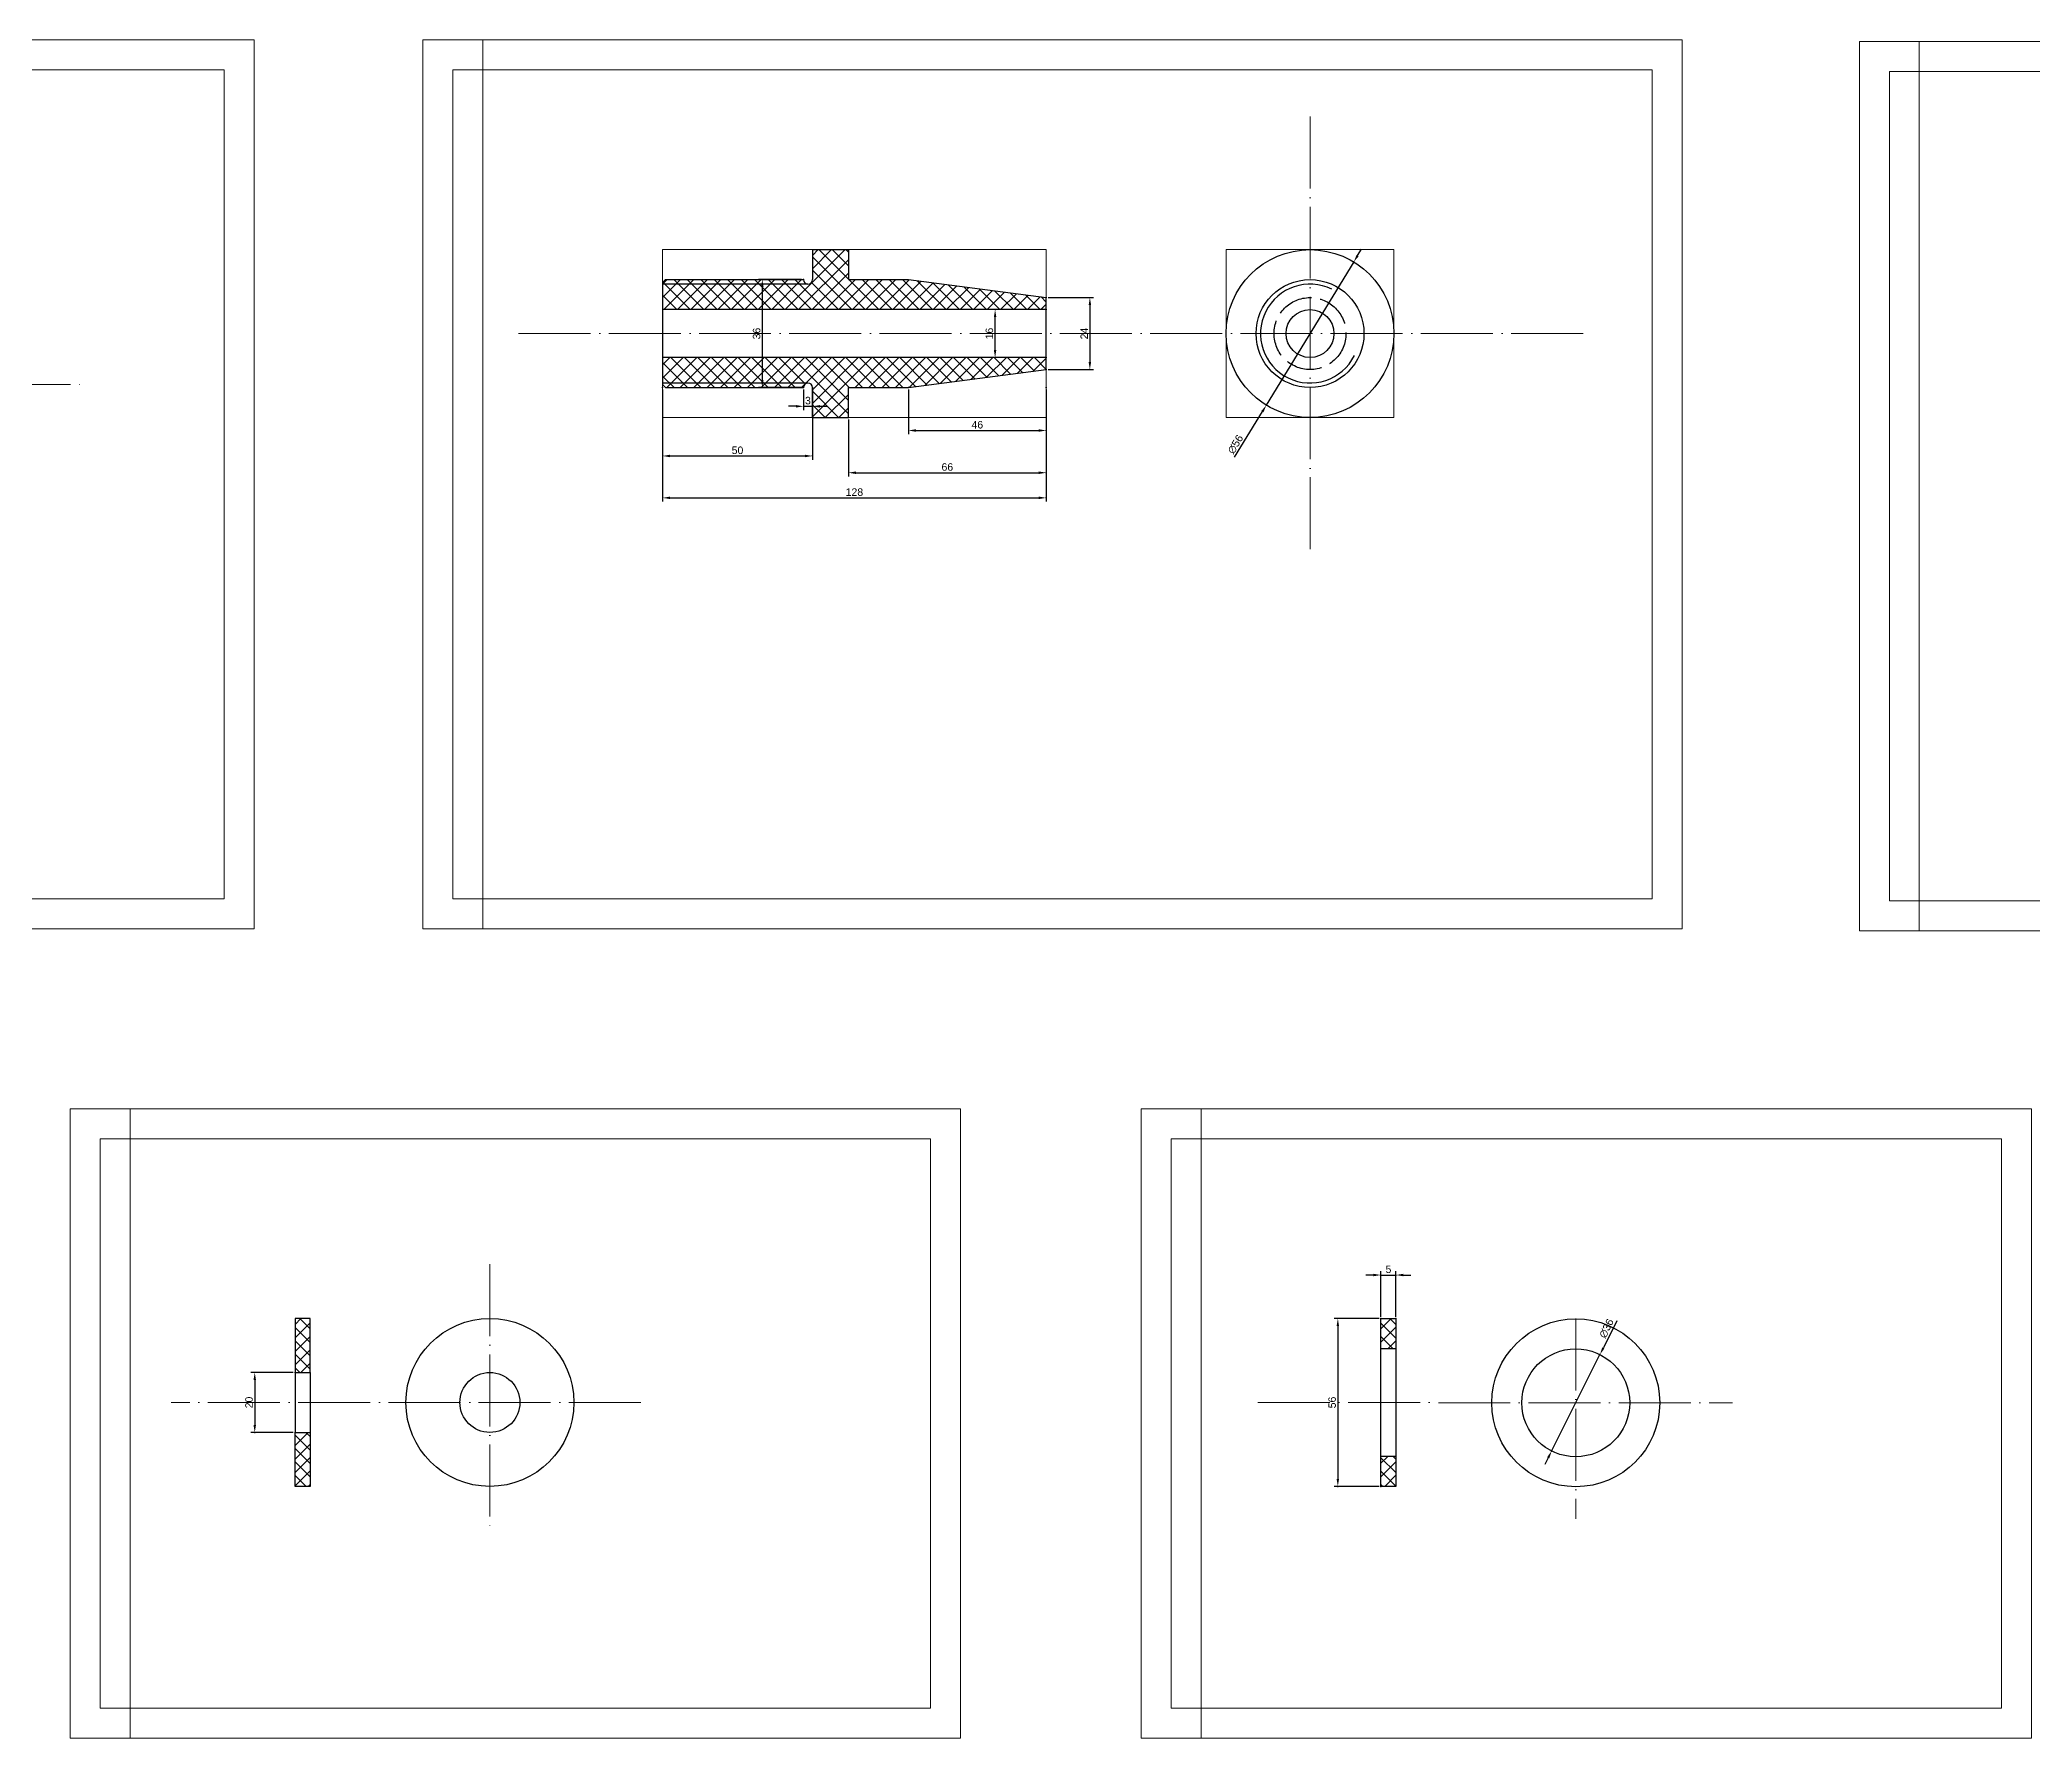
# Model space of a CAD drawing. Header units: millimetres. Extents: x 0 to 1857, y -270 to 297.
# Drawn here: x 349 to 1013, y -270 to 297 of the extents above; entities that cross this region are included whole.
import ezdxf

# ---------------------------------------------------------------- set-up
doc = ezdxf.new("R2010")
doc.units = ezdxf.units.MM
doc.linetypes.add('ACAD_ISO02W100', pattern=[15, 12, -3])
doc.linetypes.add('ACAD_ISO04W100', pattern=[30, 24, -3, 0, -3])
for name, color, linetype, lineweight in [('axe', 7, 'ACAD_ISO04W100', 15), ('cote', 82, 'Continuous', 15), ('format', 210, 'Continuous', 15), ('muchii ascunse', 50, 'ACAD_ISO02W100', 30), ('muchii groase', 7, 'Continuous', 30)]:
    doc.layers.add(name, color=color, linetype=linetype, lineweight=lineweight)
doc.layers.add('linie subtire', color=7, linetype='Continuous', plot=False)
doc.styles.get("Standard").update_dxf_attribs({"font": 'arial.ttf'})
doc.dimstyles.new('ISO-25', dxfattribs={"dimtxt": 2.5, "dimasz": 2.5, "dimexe": 1.25, "dimexo": 0.625, "dimtad": 1, "dimtxsty": 'Standard', "dimcen": 2.5, "dimadec": 0, "dimazin": 0, "dimtfac": 1, "dimtmove": 0, "dimatfit": 3, "dimfxl": 1, "dimarcsym": 0})

# ---------------------------------------------------------------- blocks, each defined once
blk = doc.blocks.new('*D6')
at = {"layer": 'cote', "color": 0, "lineweight": -2, "transparency": 16777216}
for p, q in [((433.16, -148), (419.09, -148)), ((420.34, -150.5), (420.34, -165.5)), ((433.16, -168), (419.09, -168))]:
    blk.add_line(p, q, dxfattribs=at)
at = {"layer": 'cote', "color": 0, "transparency": 16777216}
for points in [[(419.92, -150.5), (420.76, -150.5), (420.34, -148)], [(419.92, -165.5), (420.76, -165.5), (420.34, -168)]]:
    blk.add_solid(points, dxfattribs=at)
at = {"layer": 'linie subtire', "color": 0, "transparency": 16777216}
for p in [(433.78, -148), (420.34, -168), (433.78, -168)]:
    blk.add_point(p, dxfattribs=at)
at = {"layer": 'cote', "color": 0, "transparency": 16777216, "insert": (418.44, -158), "char_height": 2.5, "attachment_point": 5, "rotation": 90}
blk.add_mtext('20', dxfattribs=at)
blk = doc.blocks.new('*D7')
at = {"layer": 'cote', "color": 0, "lineweight": -2, "transparency": 16777216}
for p, q in [((793.56, -115.48), (791.06, -115.48)), ((796.06, -129.38), (796.06, -114.23)), ((796.06, -115.48), (801.06, -115.48)), ((801.06, -129.38), (801.06, -114.23)), ((803.56, -115.48), (806.06, -115.48))]:
    blk.add_line(p, q, dxfattribs=at)
at = {"layer": 'cote', "color": 0, "transparency": 16777216}
for points in [[(793.56, -115.06), (793.56, -115.89), (796.06, -115.48)], [(803.56, -115.06), (803.56, -115.89), (801.06, -115.48)]]:
    blk.add_solid(points, dxfattribs=at)
at = {"layer": 'linie subtire', "color": 0, "transparency": 16777216}
for p in [(801.06, -115.48), (796.06, -130), (801.06, -130)]:
    blk.add_point(p, dxfattribs=at)
at = {"layer": 'cote', "color": 0, "transparency": 16777216, "insert": (798.56, -113.58), "char_height": 2.5, "attachment_point": 5}
blk.add_mtext('5', dxfattribs=at)
blk = doc.blocks.new('*D8')
at = {"layer": 'cote', "color": 0, "lineweight": -2, "transparency": 16777216}
for p, q in [((795.43, -130), (780.43, -130)), ((781.68, -132.5), (781.68, -183.5)), ((795.43, -186), (780.43, -186))]:
    blk.add_line(p, q, dxfattribs=at)
at = {"layer": 'cote', "color": 0, "transparency": 16777216}
for points in [[(781.26, -132.5), (782.09, -132.5), (781.68, -130)], [(781.26, -183.5), (782.09, -183.5), (781.68, -186)]]:
    blk.add_solid(points, dxfattribs=at)
at = {"layer": 'linie subtire', "color": 0, "transparency": 16777216}
for p in [(796.06, -130), (781.68, -186), (796.06, -186)]:
    blk.add_point(p, dxfattribs=at)
at = {"layer": 'cote', "color": 0, "transparency": 16777216, "insert": (779.78, -158), "char_height": 2.5, "attachment_point": 5, "rotation": 90}
blk.add_mtext('56', dxfattribs=at)
blk = doc.blocks.new('*D9')
at = {"layer": 'cote', "color": 0, "lineweight": -2, "transparency": 16777216}
for p, q in [((874.75, -130.81), (870.25, -139.79)), ((852.99, -174.2), (869.13, -142.02)), ((851.86, -176.43), (850.74, -178.67))]:
    blk.add_line(p, q, dxfattribs=at)
at = {"layer": 'cote', "color": 0, "transparency": 16777216}
for points in [[(869.88, -139.6), (870.62, -139.97), (869.13, -142.02)], [(851.49, -176.25), (852.24, -176.62), (852.99, -174.2)]]:
    blk.add_solid(points, dxfattribs=at)
at = {"layer": 'linie subtire', "color": 0, "transparency": 16777216}
for p in [(869.13, -142.02), (852.99, -174.2)]:
    blk.add_point(p, dxfattribs=at)
at = {"layer": 'cote', "color": 0, "transparency": 16777216, "insert": (871.3, -133.3), "char_height": 2.5, "attachment_point": 5, "rotation": 63.35897}
blk.add_mtext('∅36', dxfattribs=at)
blk = doc.blocks.new('*D10')
at = {"layer": 'cote', "color": 0, "lineweight": -2, "transparency": 16777216}
for p, q in [((556.4, 180.02), (556.4, 142.58)), ((684.4, 180.02), (684.4, 142.58)), ((558.9, 143.83), (681.9, 143.83))]:
    blk.add_line(p, q, dxfattribs=at)
at = {"layer": 'cote', "color": 0, "transparency": 16777216}
for points in [[(558.9, 144.25), (558.9, 143.42), (556.4, 143.83)], [(681.9, 144.25), (681.9, 143.42), (684.4, 143.83)]]:
    blk.add_solid(points, dxfattribs=at)
at = {"layer": 'linie subtire', "color": 0, "transparency": 16777216}
for p in [(556.4, 180.65), (684.4, 180.65), (684.4, 143.83)]:
    blk.add_point(p, dxfattribs=at)
at = {"layer": 'cote', "color": 0, "transparency": 16777216, "insert": (620.4, 145.73), "char_height": 2.5, "attachment_point": 5}
blk.add_mtext('128', dxfattribs=at)
blk = doc.blocks.new('*D11')
at = {"layer": 'cote', "color": 0, "lineweight": -2, "transparency": 16777216}
for p, q in [((638.4, 180.02), (638.4, 165.05)), ((684.4, 180.02), (684.4, 165.05)), ((640.9, 166.3), (681.9, 166.3))]:
    blk.add_line(p, q, dxfattribs=at)
at = {"layer": 'cote', "color": 0, "transparency": 16777216}
for points in [[(640.9, 166.72), (640.9, 165.88), (638.4, 166.3)], [(681.9, 166.72), (681.9, 165.88), (684.4, 166.3)]]:
    blk.add_solid(points, dxfattribs=at)
at = {"layer": 'linie subtire', "color": 0, "transparency": 16777216}
for p in [(638.4, 180.65), (684.4, 180.65), (684.4, 166.3)]:
    blk.add_point(p, dxfattribs=at)
at = {"layer": 'cote', "color": 0, "transparency": 16777216, "insert": (661.4, 168.2), "char_height": 2.5, "attachment_point": 5}
blk.add_mtext('46', dxfattribs=at)
blk = doc.blocks.new('*D12')
at = {"layer": 'cote', "color": 0, "lineweight": -2, "transparency": 16777216}
for p, q in [((618.4, 170.02), (618.4, 150.96)), ((684.4, 170.02), (684.4, 150.96)), ((620.9, 152.21), (681.9, 152.21))]:
    blk.add_line(p, q, dxfattribs=at)
at = {"layer": 'cote', "color": 0, "transparency": 16777216}
for points in [[(620.9, 152.63), (620.9, 151.79), (618.4, 152.21)], [(681.9, 152.63), (681.9, 151.79), (684.4, 152.21)]]:
    blk.add_solid(points, dxfattribs=at)
at = {"layer": 'linie subtire', "color": 0, "transparency": 16777216}
for p in [(618.4, 170.65), (684.4, 170.65), (684.4, 152.21)]:
    blk.add_point(p, dxfattribs=at)
at = {"layer": 'cote', "color": 0, "transparency": 16777216, "insert": (651.4, 154.11), "char_height": 2.5, "attachment_point": 5}
blk.add_mtext('66', dxfattribs=at)
blk = doc.blocks.new('*D13')
at = {"layer": 'cote', "color": 0, "lineweight": -2, "transparency": 16777216}
for p, q in [((556.4, 180.02), (556.4, 156.55)), ((606.4, 180.02), (606.4, 156.55)), ((558.9, 157.8), (603.9, 157.8))]:
    blk.add_line(p, q, dxfattribs=at)
at = {"layer": 'cote', "color": 0, "transparency": 16777216}
for points in [[(558.9, 158.22), (558.9, 157.38), (556.4, 157.8)], [(603.9, 158.22), (603.9, 157.38), (606.4, 157.8)]]:
    blk.add_solid(points, dxfattribs=at)
at = {"layer": 'linie subtire', "color": 0, "transparency": 16777216}
for p in [(556.4, 180.65), (606.4, 180.65), (606.4, 157.8)]:
    blk.add_point(p, dxfattribs=at)
at = {"layer": 'cote', "color": 0, "transparency": 16777216, "insert": (581.4, 159.7), "char_height": 2.5, "attachment_point": 5}
blk.add_mtext('50', dxfattribs=at)
blk = doc.blocks.new('*D14')
at = {"layer": 'cote', "color": 0, "lineweight": -2, "transparency": 16777216}
for p, q in [((603.4, 180.02), (603.4, 173.12)), ((606.4, 180.02), (606.4, 173.12)), ((600.9, 174.37), (598.4, 174.37)), ((603.4, 174.37), (606.4, 174.37)), ((608.9, 174.37), (611.4, 174.37))]:
    blk.add_line(p, q, dxfattribs=at)
at = {"layer": 'cote', "color": 0, "transparency": 16777216}
for points in [[(600.9, 174.79), (600.9, 173.95), (603.4, 174.37)], [(608.9, 174.79), (608.9, 173.95), (606.4, 174.37)]]:
    blk.add_solid(points, dxfattribs=at)
at = {"layer": 'linie subtire', "color": 0, "transparency": 16777216}
for p in [(603.4, 180.65), (606.4, 180.65), (606.4, 174.37)]:
    blk.add_point(p, dxfattribs=at)
at = {"layer": 'cote', "color": 0, "transparency": 16777216, "insert": (604.9, 176.27), "char_height": 2.5, "attachment_point": 5}
blk.add_mtext('3', dxfattribs=at)
blk = doc.blocks.new('*D15')
at = {"layer": 'cote', "color": 0, "lineweight": -2, "transparency": 16777216}
for p, q in [((685.02, 210.65), (700.2, 210.65)), ((698.95, 208.15), (698.95, 189.15)), ((685.02, 186.65), (700.2, 186.65))]:
    blk.add_line(p, q, dxfattribs=at)
at = {"layer": 'cote', "color": 0, "transparency": 16777216}
for points in [[(698.54, 208.15), (699.37, 208.15), (698.95, 210.65)], [(698.54, 189.15), (699.37, 189.15), (698.95, 186.65)]]:
    blk.add_solid(points, dxfattribs=at)
at = {"layer": 'linie subtire', "color": 0, "transparency": 16777216}
for p in [(684.4, 210.65), (684.4, 186.65), (698.95, 186.65)]:
    blk.add_point(p, dxfattribs=at)
at = {"layer": 'cote', "color": 0, "transparency": 16777216, "insert": (697.07, 198.65), "char_height": 2.5, "attachment_point": 5, "rotation": 90}
blk.add_mtext('24', dxfattribs=at)
blk = doc.blocks.new('*D16')
at = {"layer": 'cote', "color": 0, "lineweight": -2, "transparency": 16777216}
for p, q in [((683.77, 206.65), (666.09, 206.65)), ((667.34, 193.15), (667.34, 204.15)), ((683.77, 190.65), (666.09, 190.65))]:
    blk.add_line(p, q, dxfattribs=at)
at = {"layer": 'cote', "color": 0, "transparency": 16777216}
for points in [[(666.92, 204.15), (667.75, 204.15), (667.34, 206.65)], [(666.92, 193.15), (667.75, 193.15), (667.34, 190.65)]]:
    blk.add_solid(points, dxfattribs=at)
at = {"layer": 'linie subtire', "color": 0, "transparency": 16777216}
for p in [(667.34, 206.65), (684.4, 206.65), (684.4, 190.65)]:
    blk.add_point(p, dxfattribs=at)
at = {"layer": 'cote', "color": 0, "transparency": 16777216, "insert": (665.43, 198.65), "char_height": 2.5, "attachment_point": 5, "rotation": 90}
blk.add_mtext('16', dxfattribs=at)
blk = doc.blocks.new('*D17')
at = {"layer": 'cote', "color": 0, "lineweight": -2, "transparency": 16777216}
for p, q in [((602.77, 216.65), (588.42, 216.65)), ((589.67, 214.15), (589.67, 183.15)), ((602.77, 180.65), (588.42, 180.65))]:
    blk.add_line(p, q, dxfattribs=at)
at = {"layer": 'cote', "color": 0, "transparency": 16777216}
for points in [[(589.26, 214.15), (590.09, 214.15), (589.67, 216.65)], [(589.26, 183.15), (590.09, 183.15), (589.67, 180.65)]]:
    blk.add_solid(points, dxfattribs=at)
at = {"layer": 'linie subtire', "color": 0, "transparency": 16777216}
for p in [(603.4, 216.65), (589.67, 180.65), (603.4, 180.65)]:
    blk.add_point(p, dxfattribs=at)
at = {"layer": 'cote', "color": 0, "transparency": 16777216, "insert": (587.77, 198.65), "char_height": 2.5, "attachment_point": 5, "rotation": 90}
blk.add_mtext('36', dxfattribs=at)
blk = doc.blocks.new('*D18')
at = {"layer": 'cote', "color": 0, "lineweight": -2, "transparency": 16777216}
for p, q in [((788.28, 224.68), (789.58, 226.82)), ((786.98, 222.55), (757.81, 174.74)), ((747.25, 157.43), (756.51, 172.61))]:
    blk.add_line(p, q, dxfattribs=at)
at = {"layer": 'cote', "color": 0, "transparency": 16777216}
for points in [[(787.92, 224.9), (788.64, 224.47), (786.98, 222.55)], [(756.16, 172.83), (756.87, 172.39), (757.81, 174.74)]]:
    blk.add_solid(points, dxfattribs=at)
at = {"layer": 'linie subtire', "color": 0, "transparency": 16777216}
for p in [(786.98, 222.55), (757.81, 174.74)]:
    blk.add_point(p, dxfattribs=at)
at = {"layer": 'cote', "color": 0, "transparency": 16777216, "insert": (747.53, 161.68), "char_height": 2.5, "attachment_point": 5, "rotation": 58.61471}
blk.add_mtext('∅56', dxfattribs=at)

msp = doc.modelspace()

# ---------------------------------------------------------------- hatches: boundary and pattern name
at = {"layer": 'format', "true_color": 0xf7abae}
h = msp.add_hatch(dxfattribs=at)
h.set_pattern_fill('ANSI37', color=241)
h.paths.add_polyline_path([(801.057, -176), (796.057, -176), (796.057, -186), (801.057, -186)])
at = {"layer": 'linie subtire', "true_color": 0xf7abae}
h = msp.add_hatch(dxfattribs=at)
h.set_pattern_fill('ANSI37', color=241)
h.paths.add_polyline_path([(684.396, 210.645), (638.396, 216.645), (618.396, 216.645), (618.396, 226.645), (606.396, 226.645), (606.396, 216.645, -0.4142136), (604.896, 215.145), (556.396, 215.145), (556.396, 206.645), (684.396, 206.645)])
h.paths.add_polyline_path([(684.396, 186.645), (684.396, 190.645), (556.396, 190.645), (556.396, 182.145), (604.896, 182.145, -0.4142136), (606.396, 180.645), (606.396, 170.645), (618.396, 170.645), (618.396, 180.645), (638.396, 180.645)])
h.paths.add_polyline_path([(603.396, 216.645), (557.396, 216.645), (556.396, 215.645), (556.396, 215.145), (604.896, 215.145, -0.4142136)], flags=17)
h.paths.add_polyline_path([(604.896, 182.145), (556.396, 182.145), (556.396, 181.645), (557.396, 180.645), (603.396, 180.645, -0.4142136)], flags=17)
h = msp.add_hatch(dxfattribs=at)
h.set_pattern_fill('ANSI37', color=241)
h.paths.add_polyline_path([(433.785, -148), (438.785, -148), (438.785, -130), (433.785, -130)])
h.paths.add_polyline_path([(438.785, -168), (433.785, -168), (433.785, -186), (438.785, -186)])
h = msp.add_hatch(dxfattribs=at)
h.set_pattern_fill('ANSI37', color=241)
h.paths.add_polyline_path([(796.057, -140), (801.057, -140), (801.057, -130), (796.057, -130)])
h.paths.add_polyline_path([(438.785, -148), (438.785, -130), (433.785, -130), (433.785, -148)])

# ---------------------------------------------------------------- linework, layer by layer
at = {"layer": 'axe'}
for p, q in [((772.396, 126.678), (772.396, 271.194)), ((863.472, 198.645), (507.646, 198.645)), ((33.906, 181.645), (363.878, 181.645)), ((498.785, -111.864), (498.785, -199.254)), ((861.057, -130), (861.057, -196.872)), ((549.146, -158), (392.424, -158)), ((755.011, -158), (913.316, -158.166))]:
    msp.add_line(p, q, dxfattribs=at)
at = {"layer": 'cote'}
msp.add_line((618.396, 170.645), (684.396, 170.645), dxfattribs=at)
at = {"layer": 'format'}
for p, q in [((496.396, 0), (496.396, 296.645)), ((975.662, -0.602), (975.662, 296.044)), ((556.396, 226.645), (684.396, 226.645)), ((556.396, 170.645), (556.396, 226.645)), ((684.396, 226.645), (684.396, 170.645)), ((744.396, 226.645), (744.396, 170.645)), ((800.396, 226.645), (744.396, 226.645)), ((800.396, 170.645), (800.396, 226.645)), ((684.396, 170.645), (556.396, 170.645)), ((744.396, 170.645), (800.396, 170.645)), ((358.785, -60), (358.785, -270)), ((655.785, -60), (358.785, -60)), ((378.785, -60), (378.785, -270)), ((655.785, -270), (655.785, -60)), ((716.057, -60), (716.057, -270)), ((1013.057, -60), (716.057, -60)), ((736.057, -60), (736.057, -270)), ((1013.057, -270), (1013.057, -60)), ((368.785, -70), (368.785, -260)), ((645.785, -70), (368.785, -70)), ((645.785, -260), (645.785, -70)), ((726.057, -70), (726.057, -260)), ((1003.057, -70), (726.057, -70)), ((1003.057, -260), (1003.057, -70)), ((438.785, -130), (433.785, -130)), ((433.785, -130), (433.785, -186)), ((438.785, -186), (438.785, -130)), ((433.785, -186), (438.785, -186)), ((368.785, -260), (645.785, -260)), ((726.057, -260), (1003.057, -260)), ((358.785, -270), (655.785, -270)), ((716.057, -270), (1013.057, -270))]:
    msp.add_line(p, q, dxfattribs=at)
for points in [[(0, 0), (420.098, 0), (420.098, 296.645), (0, 296.645)], [(476.396, 0), (896.494, 0), (896.494, 296.645), (476.396, 296.645)], [(955.662, -0.602), (1375.76, -0.602), (1375.76, 296.044), (955.662, 296.044)], [(10, 10), (410.098, 10), (410.098, 286.645), (10, 286.645)], [(486.396, 10), (886.494, 10), (886.494, 286.645), (486.396, 286.645)], [(965.662, 9.398), (1365.76, 9.398), (1365.76, 286.044), (965.662, 286.044)]]:
    msp.add_lwpolyline(points, close=True, dxfattribs=at)
at = {"layer": 'linie subtire'}
for p, q in [((604.896, 215.145), (556.396, 215.145)), ((604.896, 182.145), (556.396, 182.145))]:
    msp.add_line(p, q, dxfattribs=at)
msp.add_arc((772.396, 198.645), 16.5, 63.645714, 333.645714, dxfattribs=at)
at = {"layer": 'muchii ascunse'}
msp.add_circle((772.396, 198.645), 12, dxfattribs=at)
at = {"layer": 'muchii groase'}
for p, q in [((606.396, 226.645), (606.396, 216.645)), ((606.396, 226.645), (618.396, 226.645)), ((618.396, 226.645), (618.396, 216.645)), ((556.396, 215.645), (557.396, 216.645)), ((556.396, 215.645), (556.396, 215.145)), ((556.396, 215.145), (556.396, 182.145)), ((557.396, 216.645), (603.396, 216.645)), ((603.396, 216.645), (603.396, 216.645)), ((618.396, 216.645), (638.396, 216.645)), ((638.396, 216.645), (684.396, 210.645)), ((684.396, 206.645), (556.396, 206.645)), ((684.396, 186.645), (684.396, 210.645)), ((684.396, 190.645), (556.396, 190.645)), ((638.396, 180.645), (684.396, 186.645)), ((556.396, 182.145), (556.396, 181.645)), ((557.396, 180.645), (556.396, 181.645)), ((557.396, 180.645), (603.396, 180.645)), ((603.396, 180.645), (603.396, 180.645)), ((606.396, 170.645), (606.396, 180.645)), ((618.396, 170.645), (618.396, 180.645)), ((618.396, 180.645), (638.396, 180.645)), ((606.396, 170.645), (618.396, 170.645)), ((433.785, -130), (433.785, -148)), ((438.785, -130), (433.785, -130)), ((438.785, -148), (438.785, -130)), ((796.057, -130), (801.057, -130)), ((796.057, -186), (796.057, -130)), ((801.057, -130), (801.057, -186)), ((796.057, -140), (801.057, -140)), ((433.785, -148), (438.785, -148)), ((433.785, -148), (433.785, -168)), ((438.785, -148), (438.785, -168)), ((433.785, -186), (433.785, -168)), ((433.785, -168), (438.785, -168)), ((438.785, -168), (438.785, -186)), ((801.057, -176), (796.057, -176)), ((438.785, -186), (433.785, -186)), ((801.057, -186), (796.057, -186))]:
    msp.add_line(p, q, dxfattribs=at)
for centre, radius in [((772.396, 198.645), 28), ((772.396, 198.645), 18), ((772.396, 198.645), 8), ((498.785, -158), 28), ((861.057, -158.111), 28), ((861.057, -158.111), 18), ((498.785, -158), 10)]:
    msp.add_circle(centre, radius, dxfattribs=at)
for centre, start, end in [((604.896, 216.645), 180, 0), ((604.896, 180.645), 0, 180)]:
    msp.add_arc(centre, 1.5, start, end, dxfattribs=at)

# ---------------------------------------------------------------- dimensions: what is measured, and where the dimension line sits
at = {"layer": 'cote'}
for p1, p2, picture, middle in [((786.978, 222.549), (757.814, 174.742), '*D18', (749.217, 160.65)), ((852.985, -174.2), (869.128, -142.022), '*D9', (873.062, -134.179))]:
    dim = msp.add_diameter_dim_2p(p1=p1, p2=p2, dimstyle='ISO-25', dxfattribs=at)
    dim.commit()
    dim.dimension.update_dxf_attribs({"geometry": picture, "text_midpoint": middle, "dimtype": 163})
for base, p1, p2, picture, middle in [((589.673, 180.645), (603.396, 216.645), (603.396, 180.645), '*D17', (587.771, 198.645)), ((667.335, 206.645), (684.396, 190.645), (684.396, 206.645), '*D16', (665.434, 198.645)), ((698.955, 186.645), (684.396, 210.645), (684.396, 186.645), '*D15', (697.075, 198.645)), ((781.678, -186), (796.057, -130), (796.057, -186), '*D8', (779.776, -158)), ((420.341, -168), (433.785, -148), (433.785, -168), '*D6', (418.439, -158))]:
    dim = msp.add_linear_dim(base=base, p1=p1, p2=p2, angle=90, dimstyle='ISO-25', dxfattribs=at)
    dim.commit()
    dim.dimension.update_dxf_attribs({"geometry": picture, "text_midpoint": middle})
for base, p1, p2, picture, middle in [((684.396, 143.833), (556.396, 180.645), (684.396, 180.645), '*D10', (620.396, 145.734)), ((606.396, 157.801), (556.396, 180.645), (606.396, 180.645), '*D13', (581.396, 159.702)), ((606.396, 174.371), (603.396, 180.645), (606.396, 180.645), '*D14', (604.896, 176.273)), ((684.396, 152.21), (618.396, 170.645), (684.396, 170.645), '*D12', (651.396, 154.111)), ((801.057, -115.476), (796.057, -130), (801.057, -130), '*D7', (798.557, -113.58))]:
    dim = msp.add_linear_dim(base=base, p1=p1, p2=p2, dimstyle='ISO-25', dxfattribs=at)
    dim.commit()
    dim.dimension.update_dxf_attribs({"geometry": picture, "text_midpoint": middle})
dim = msp.add_linear_dim(base=(684.396, 166.3), p1=(638.396, 180.645), p2=(684.396, 180.645), dimstyle='ISO-25', dxfattribs=at)
dim.commit()
dim.dimension.update_dxf_attribs({"geometry": '*D11', "text_midpoint": (661.396, 166.3), "dimtype": 160})

doc.saveas('drawing.dxf')
